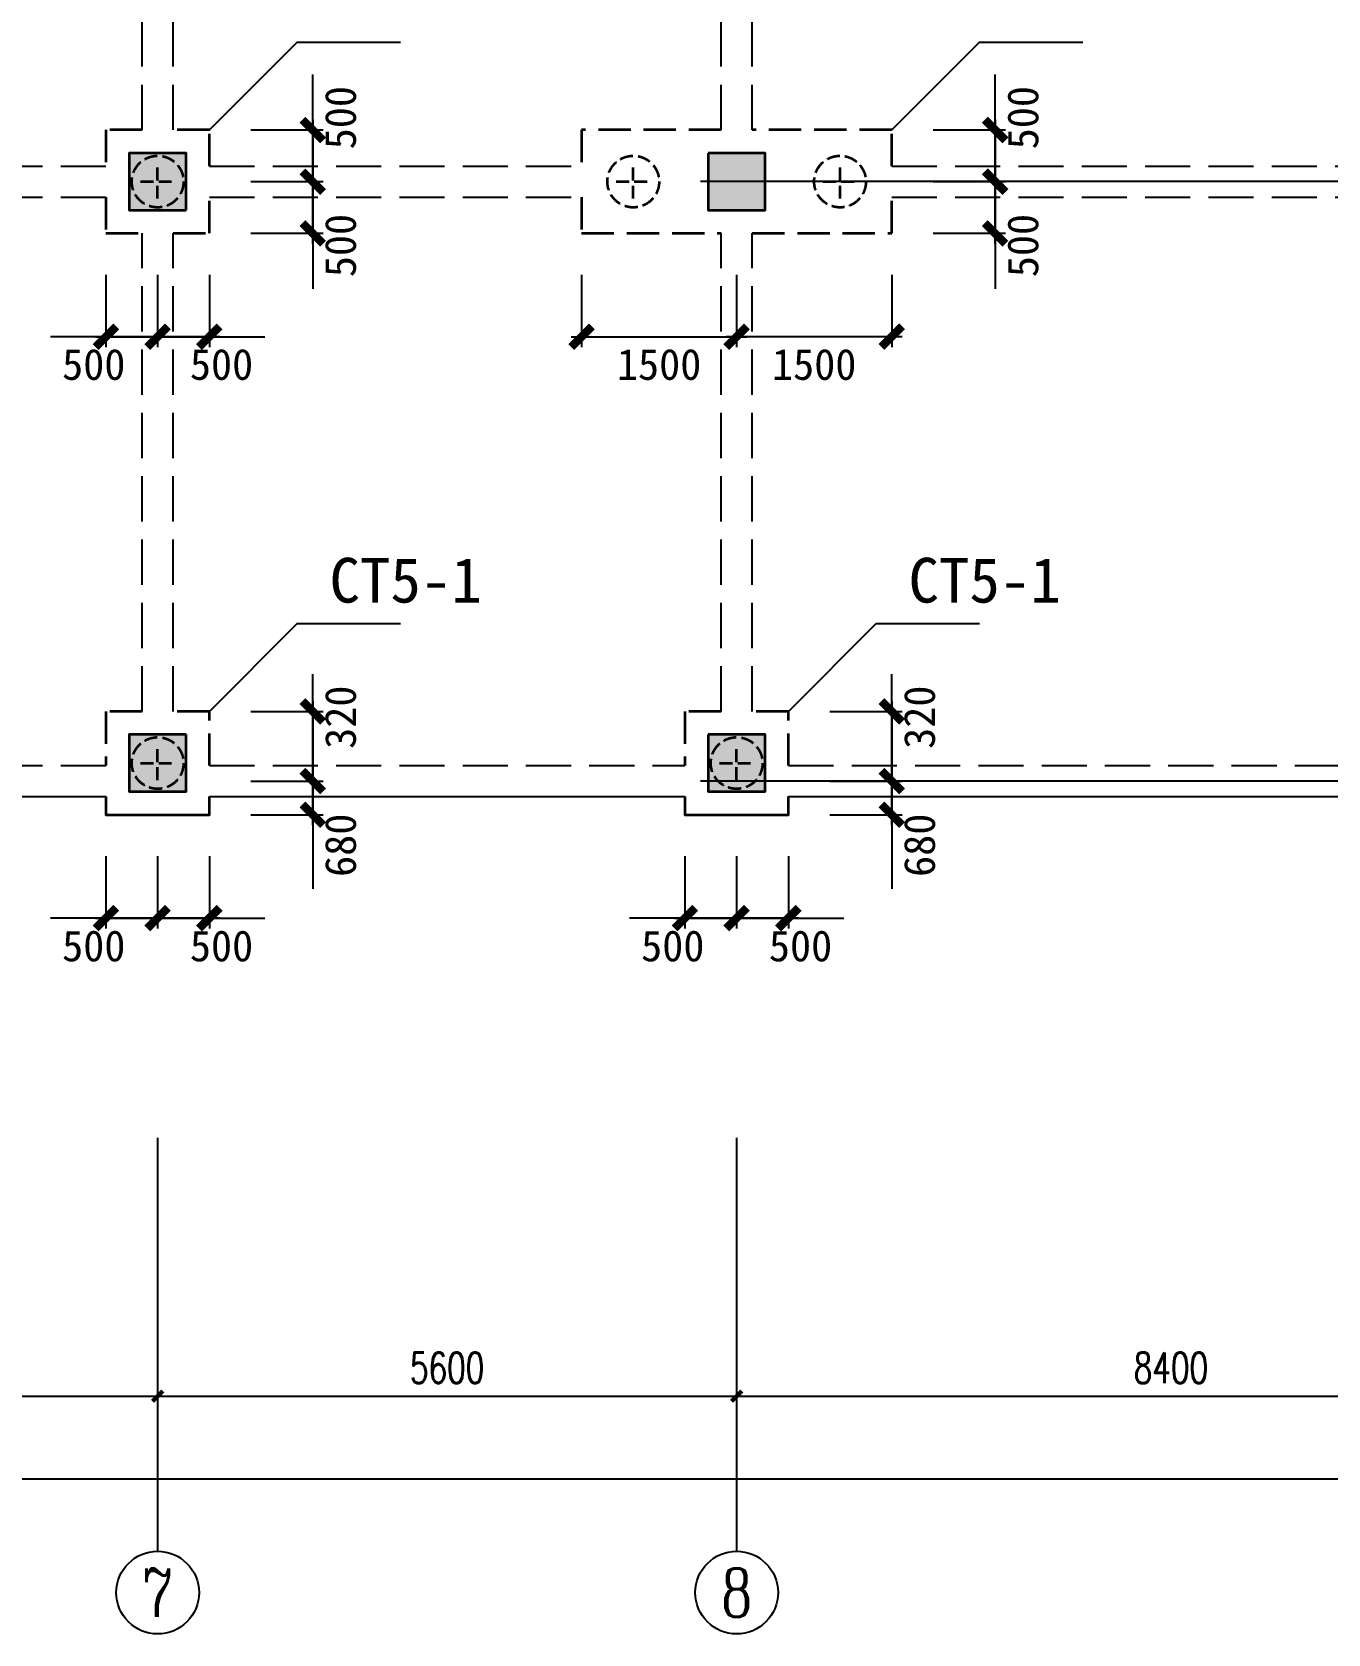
# Model space of a CAD drawing. Header units: millimetres. Extents: x -8252 to 341964, y -299084 to 206355.
# Drawn here: x 184218 to 196752, y -6934 to 8563 of the extents above; entities that cross this region are included whole.
import ezdxf
from ezdxf.enums import TextEntityAlignment as Align

# ---------------------------------------------------------------- set-up
doc = ezdxf.new("R2010")
doc.units = ezdxf.units.MM
doc.header["$LTSCALE"] = 500
doc.header["$PDMODE"] = 2
doc.header["$PDSIZE"] = 200
doc.linetypes.add('DASH', pattern=[0.35, 0.25, -0.1])
doc.linetypes.add('DASHDOT', pattern=[25.4, 12.7, -6.35, 0, -6.35])
for name, color, linetype in [('AXIS', 3, 'Continuous'), ('AXIS_TEXT', 7, 'Continuous'), ('dim____', 70, 'Continuous'), ('DOTE', 20, 'DASHDOT'), ('txt', 7, 'Continuous')]:
    doc.layers.add(name, color=color, linetype=linetype)
for name, color, linetype, lineweight in [('kz', 50, 'Continuous', 25), ('s117', 4, 'Continuous', 25), ('s121', 2, 'Continuous', 35), ('zkz', 200, 'Continuous', 35)]:
    doc.layers.add(name, color=color, linetype=linetype, lineweight=lineweight)
doc.styles.add('_TCH_AXIS', font='COMPLEX', dxfattribs={"bigfont": 'GBCBIG'})
doc.styles.add('_TCH_DIM_T3', font='SIMPLEX', dxfattribs={"width": 0.705882, "bigfont": 'GBCBIG'})
doc.styles.add('COMPLEX', font='COMPLEX')
doc.styles.add('宋体', font='')
doc.styles.get('宋体').set_extended_font_data('宋体')
doc.dimstyles.new('_TCH_ARCH&&100', dxfattribs={"dimtxt": 297.5, "dimasz": 100, "dimexe": 250, "dimexo": 300, "dimgap": 126.25, "dimtad": 1, "dimdec": 0, "dimzin": 0, "dimdsep": 46, "dimtxsty": '_TCH_DIM_T3', "dimblk": 'ARCHTICK', "dimcen": 0.09, "dimclrt": 7, "dimazin": 2, "dimtfac": 1, "dimtdec": 0, "dimtix": 1, "dimtmove": 2, "dimatfit": 3, "dimfxl": 100, "dimtolj": 1, "dimtzin": 0, "dimarcsym": 0})
doc.dimstyles.new('ISO-25', dxfattribs={"dimtxt": 2.5, "dimasz": 2.5, "dimexe": 1.25, "dimexo": 0.625, "dimtad": 1, "dimtxsty": 'Standard', "dimcen": 2.5, "dimadec": 0, "dimazin": 0, "dimtfac": 1, "dimtmove": 0, "dimatfit": 3, "dimfxl": 1, "dimarcsym": 0})

# ---------------------------------------------------------------- blocks, each defined once
blk = doc.blocks.new('_ArchTick')
at = {"color": 0, "linetype": 'ByBlock', "const_width": 0.4}
blk.add_lwpolyline([(-0.5, -0.5), (0.5, 0.5)], dxfattribs=at)
blk = doc.blocks.new('*D24')
at = {"layer": 'Defpoints', "color": 0, "transparency": 16777216}
for p in [(190533, 991), (191033, 991), (191033, -9)]:
    blk.add_point(p, dxfattribs=at)
at = {"layer": 'dim____', "color": 0, "lineweight": -2, "transparency": 16777216}
for p, q in [((190533, 591), (190533, -109)), ((191033, 591), (191033, -109)), ((190433, -9), (191033, -9)), ((191033, -9), (192070, -9))]:
    blk.add_line(p, q, dxfattribs=at)
at = {"layer": 'dim____', "color": 0, "lineweight": -2, "transparency": 16777216, "xscale": 200, "yscale": 200, "zscale": 200, "rotation": 180}
blk.add_blockref('_ArchTick', (190533, -9), dxfattribs=at)
at = {"layer": 'dim____', "color": 0, "lineweight": -2, "transparency": 16777216, "xscale": 200, "yscale": 200, "zscale": 200}
blk.add_blockref('_ArchTick', (191033, -9), dxfattribs=at)
at = {"layer": 'dim____', "color": 7, "transparency": 16777216, "insert": (191651, -279), "char_height": 300, "attachment_point": 5, "style": '宋体'}
blk.add_mtext('500', dxfattribs=at)
blk = doc.blocks.new('*D25')
at = {"layer": 'Defpoints', "color": 0, "transparency": 16777216}
for p in [(191033, 991), (191533, 991), (191033, -9)]:
    blk.add_point(p, dxfattribs=at)
at = {"layer": 'dim____', "color": 0, "lineweight": -2, "transparency": 16777216}
for p, q in [((191033, 591), (191033, -109)), ((191533, 591), (191533, -109)), ((191033, -9), (189996, -9)), ((191633, -9), (191033, -9))]:
    blk.add_line(p, q, dxfattribs=at)
at = {"layer": 'dim____', "color": 0, "lineweight": -2, "transparency": 16777216, "xscale": 200, "yscale": 200, "zscale": 200, "rotation": 180}
blk.add_blockref('_ArchTick', (191033, -9), dxfattribs=at)
at = {"layer": 'dim____', "color": 0, "lineweight": -2, "transparency": 16777216, "xscale": 200, "yscale": 200, "zscale": 200}
blk.add_blockref('_ArchTick', (191533, -9), dxfattribs=at)
at = {"layer": 'dim____', "color": 7, "transparency": 16777216, "insert": (190415, -279), "char_height": 300, "attachment_point": 5, "style": '宋体'}
blk.add_mtext('500', dxfattribs=at)
blk = doc.blocks.new('*D26')
at = {"layer": 'Defpoints', "color": 0, "transparency": 16777216}
for p in [(191533, 1316), (192533, 1316), (191533, 991)]:
    blk.add_point(p, dxfattribs=at)
at = {"layer": 'dim____', "color": 0, "lineweight": -2, "transparency": 16777216}
for p, q in [((192533, 1316), (192533, 2353)), ((191933, 1316), (192633, 1316)), ((192533, 891), (192533, 1316)), ((191933, 991), (192633, 991))]:
    blk.add_line(p, q, dxfattribs=at)
at = {"layer": 'dim____', "color": 0, "lineweight": -2, "transparency": 16777216, "xscale": 200, "yscale": 200, "zscale": 200}
for p, rotation in [((192533, 1316), 90), ((192533, 991), 270)]:
    blk.add_blockref('_ArchTick', p, dxfattribs=dict(at, rotation=rotation))
at = {"layer": 'dim____', "color": 7, "transparency": 16777216, "insert": (192803, 1935), "char_height": 300, "attachment_point": 5, "rotation": 90, "style": '宋体'}
blk.add_mtext('320', dxfattribs=at)
blk = doc.blocks.new('*D27')
at = {"layer": 'Defpoints', "color": 0, "transparency": 16777216}
for p in [(191533, 1991), (191533, 1316), (192533, 1316)]:
    blk.add_point(p, dxfattribs=at)
at = {"layer": 'dim____', "color": 0, "lineweight": -2, "transparency": 16777216}
for p, q in [((192533, 2091), (192533, 1316)), ((191933, 1991), (192633, 1991)), ((191933, 1316), (192633, 1316)), ((192533, 1316), (192533, 275))]:
    blk.add_line(p, q, dxfattribs=at)
at = {"layer": 'dim____', "color": 0, "lineweight": -2, "transparency": 16777216, "xscale": 200, "yscale": 200, "zscale": 200}
for p, rotation in [((192533, 1991), 90), ((192533, 1316), 270)]:
    blk.add_blockref('_ArchTick', p, dxfattribs=dict(at, rotation=rotation))
at = {"layer": 'dim____', "color": 7, "transparency": 16777216, "insert": (192803, 696), "char_height": 300, "attachment_point": 5, "rotation": 90, "style": '宋体'}
blk.add_mtext('680', dxfattribs=at)
blk = doc.blocks.new('*D222')
at = {"layer": 'Defpoints', "color": 0, "transparency": 16777216}
for p in [(189533, 6616), (191033, 6616), (191033, 5616)]:
    blk.add_point(p, dxfattribs=at)
at = {"layer": 'dim____', "color": 0, "lineweight": -2, "transparency": 16777216}
for p, q in [((189533, 6216), (189533, 5516)), ((191033, 6216), (191033, 5516)), ((189433, 5616), (191133, 5616))]:
    blk.add_line(p, q, dxfattribs=at)
at = {"layer": 'dim____', "color": 0, "lineweight": -2, "transparency": 16777216, "xscale": 200, "yscale": 200, "zscale": 200, "rotation": 180}
blk.add_blockref('_ArchTick', (189533, 5616), dxfattribs=at)
at = {"layer": 'dim____', "color": 0, "lineweight": -2, "transparency": 16777216, "xscale": 200, "yscale": 200, "zscale": 200}
blk.add_blockref('_ArchTick', (191033, 5616), dxfattribs=at)
at = {"layer": 'dim____', "color": 7, "transparency": 16777216, "insert": (190283, 5346), "char_height": 300, "attachment_point": 5, "style": '宋体'}
blk.add_mtext('1500', dxfattribs=at)
blk = doc.blocks.new('*D223')
at = {"layer": 'Defpoints', "color": 0, "transparency": 16777216}
for p in [(191033, 6616), (192533, 6616), (191033, 5616)]:
    blk.add_point(p, dxfattribs=at)
at = {"layer": 'dim____', "color": 0, "lineweight": -2, "transparency": 16777216}
for p, q in [((191033, 6216), (191033, 5516)), ((192533, 6216), (192533, 5516)), ((192633, 5616), (190933, 5616))]:
    blk.add_line(p, q, dxfattribs=at)
at = {"layer": 'dim____', "color": 0, "lineweight": -2, "transparency": 16777216, "xscale": 200, "yscale": 200, "zscale": 200, "rotation": 180}
blk.add_blockref('_ArchTick', (191033, 5616), dxfattribs=at)
at = {"layer": 'dim____', "color": 0, "lineweight": -2, "transparency": 16777216, "xscale": 200, "yscale": 200, "zscale": 200}
blk.add_blockref('_ArchTick', (192533, 5616), dxfattribs=at)
at = {"layer": 'dim____', "color": 7, "transparency": 16777216, "insert": (191783, 5346), "char_height": 300, "attachment_point": 5, "style": '宋体'}
blk.add_mtext('1500', dxfattribs=at)
blk = doc.blocks.new('*D224')
at = {"layer": 'Defpoints', "color": 0, "transparency": 16777216}
for p in [(192533, 7116), (193533, 7116), (192533, 6616)]:
    blk.add_point(p, dxfattribs=at)
at = {"layer": 'dim____', "color": 0, "lineweight": -2, "transparency": 16777216}
for p, q in [((193533, 7116), (193533, 8153)), ((192933, 7116), (193633, 7116)), ((193533, 6516), (193533, 7116)), ((192933, 6616), (193633, 6616))]:
    blk.add_line(p, q, dxfattribs=at)
at = {"layer": 'dim____', "color": 0, "lineweight": -2, "transparency": 16777216, "xscale": 200, "yscale": 200, "zscale": 200}
for p, rotation in [((193533, 7116), 90), ((193533, 6616), 270)]:
    blk.add_blockref('_ArchTick', p, dxfattribs=dict(at, rotation=rotation))
at = {"layer": 'dim____', "color": 7, "transparency": 16777216, "insert": (193803, 7735), "char_height": 300, "attachment_point": 5, "rotation": 90, "style": '宋体'}
blk.add_mtext('500', dxfattribs=at)
blk = doc.blocks.new('*D225')
at = {"layer": 'Defpoints', "color": 0, "transparency": 16777216}
for p in [(192533, 7616), (192533, 7116), (193533, 7116)]:
    blk.add_point(p, dxfattribs=at)
at = {"layer": 'dim____', "color": 0, "lineweight": -2, "transparency": 16777216}
for p, q in [((192933, 7616), (193633, 7616)), ((193533, 7716), (193533, 7116)), ((192933, 7116), (193633, 7116)), ((193533, 7116), (193533, 6080))]:
    blk.add_line(p, q, dxfattribs=at)
at = {"layer": 'dim____', "color": 0, "lineweight": -2, "transparency": 16777216, "xscale": 200, "yscale": 200, "zscale": 200}
for p, rotation in [((193533, 7616), 90), ((193533, 7116), 270)]:
    blk.add_blockref('_ArchTick', p, dxfattribs=dict(at, rotation=rotation))
at = {"layer": 'dim____', "color": 7, "transparency": 16777216, "insert": (193803, 6498), "char_height": 300, "attachment_point": 5, "rotation": 90, "style": '宋体'}
blk.add_mtext('500', dxfattribs=at)
blk = doc.blocks.new('*D226')
at = {"layer": 'Defpoints', "color": 0, "transparency": 16777216}
for p in [(185933, 7116), (186933, 7116), (185933, 6616)]:
    blk.add_point(p, dxfattribs=at)
at = {"layer": 'dim____', "color": 0, "lineweight": -2, "transparency": 16777216}
for p, q in [((186933, 7116), (186933, 8153)), ((186333, 7116), (187033, 7116)), ((186933, 6516), (186933, 7116)), ((186333, 6616), (187033, 6616))]:
    blk.add_line(p, q, dxfattribs=at)
at = {"layer": 'dim____', "color": 0, "lineweight": -2, "transparency": 16777216, "xscale": 200, "yscale": 200, "zscale": 200}
for p, rotation in [((186933, 7116), 90), ((186933, 6616), 270)]:
    blk.add_blockref('_ArchTick', p, dxfattribs=dict(at, rotation=rotation))
at = {"layer": 'dim____', "color": 7, "transparency": 16777216, "insert": (187203, 7735), "char_height": 300, "attachment_point": 5, "rotation": 90, "style": '宋体'}
blk.add_mtext('500', dxfattribs=at)
blk = doc.blocks.new('*D227')
at = {"layer": 'Defpoints', "color": 0, "transparency": 16777216}
for p in [(185933, 7616), (185933, 7116), (186933, 7116)]:
    blk.add_point(p, dxfattribs=at)
at = {"layer": 'dim____', "color": 0, "lineweight": -2, "transparency": 16777216}
for p, q in [((186333, 7616), (187033, 7616)), ((186933, 7716), (186933, 7116)), ((186333, 7116), (187033, 7116)), ((186933, 7116), (186933, 6080))]:
    blk.add_line(p, q, dxfattribs=at)
at = {"layer": 'dim____', "color": 0, "lineweight": -2, "transparency": 16777216, "xscale": 200, "yscale": 200, "zscale": 200}
for p, rotation in [((186933, 7616), 90), ((186933, 7116), 270)]:
    blk.add_blockref('_ArchTick', p, dxfattribs=dict(at, rotation=rotation))
at = {"layer": 'dim____', "color": 7, "transparency": 16777216, "insert": (187203, 6498), "char_height": 300, "attachment_point": 5, "rotation": 90, "style": '宋体'}
blk.add_mtext('500', dxfattribs=at)
blk = doc.blocks.new('*D228')
at = {"layer": 'Defpoints', "color": 0, "transparency": 16777216}
for p in [(184933, 6616), (185433, 6616), (185433, 5616)]:
    blk.add_point(p, dxfattribs=at)
at = {"layer": 'dim____', "color": 0, "lineweight": -2, "transparency": 16777216}
for p, q in [((184933, 6216), (184933, 5516)), ((185433, 6216), (185433, 5516)), ((184833, 5616), (185433, 5616)), ((185433, 5616), (186470, 5616))]:
    blk.add_line(p, q, dxfattribs=at)
at = {"layer": 'dim____', "color": 0, "lineweight": -2, "transparency": 16777216, "xscale": 200, "yscale": 200, "zscale": 200, "rotation": 180}
blk.add_blockref('_ArchTick', (184933, 5616), dxfattribs=at)
at = {"layer": 'dim____', "color": 0, "lineweight": -2, "transparency": 16777216, "xscale": 200, "yscale": 200, "zscale": 200}
blk.add_blockref('_ArchTick', (185433, 5616), dxfattribs=at)
at = {"layer": 'dim____', "color": 7, "transparency": 16777216, "insert": (186051, 5346), "char_height": 300, "attachment_point": 5, "style": '宋体'}
blk.add_mtext('500', dxfattribs=at)
blk = doc.blocks.new('*D229')
at = {"layer": 'Defpoints', "color": 0, "transparency": 16777216}
for p in [(185433, 6616), (185933, 6616), (185433, 5616)]:
    blk.add_point(p, dxfattribs=at)
at = {"layer": 'dim____', "color": 0, "lineweight": -2, "transparency": 16777216}
for p, q in [((185433, 6216), (185433, 5516)), ((185933, 6216), (185933, 5516)), ((185433, 5616), (184396, 5616)), ((186033, 5616), (185433, 5616))]:
    blk.add_line(p, q, dxfattribs=at)
at = {"layer": 'dim____', "color": 0, "lineweight": -2, "transparency": 16777216, "xscale": 200, "yscale": 200, "zscale": 200, "rotation": 180}
blk.add_blockref('_ArchTick', (185433, 5616), dxfattribs=at)
at = {"layer": 'dim____', "color": 0, "lineweight": -2, "transparency": 16777216, "xscale": 200, "yscale": 200, "zscale": 200}
blk.add_blockref('_ArchTick', (185933, 5616), dxfattribs=at)
at = {"layer": 'dim____', "color": 7, "transparency": 16777216, "insert": (184815, 5346), "char_height": 300, "attachment_point": 5, "style": '宋体'}
blk.add_mtext('500', dxfattribs=at)
blk = doc.blocks.new('*D230')
at = {"layer": 'Defpoints', "color": 0, "transparency": 16777216}
for p in [(184933, 991), (185433, 991), (185433, -9)]:
    blk.add_point(p, dxfattribs=at)
at = {"layer": 'dim____', "color": 0, "lineweight": -2, "transparency": 16777216}
for p, q in [((184933, 591), (184933, -109)), ((185433, 591), (185433, -109)), ((184833, -9), (185433, -9)), ((185433, -9), (186470, -9))]:
    blk.add_line(p, q, dxfattribs=at)
at = {"layer": 'dim____', "color": 0, "lineweight": -2, "transparency": 16777216, "xscale": 200, "yscale": 200, "zscale": 200, "rotation": 180}
blk.add_blockref('_ArchTick', (184933, -9), dxfattribs=at)
at = {"layer": 'dim____', "color": 0, "lineweight": -2, "transparency": 16777216, "xscale": 200, "yscale": 200, "zscale": 200}
blk.add_blockref('_ArchTick', (185433, -9), dxfattribs=at)
at = {"layer": 'dim____', "color": 7, "transparency": 16777216, "insert": (186051, -279), "char_height": 300, "attachment_point": 5, "style": '宋体'}
blk.add_mtext('500', dxfattribs=at)
blk = doc.blocks.new('*D231')
at = {"layer": 'Defpoints', "color": 0, "transparency": 16777216}
for p in [(185433, 991), (185933, 991), (185433, -9)]:
    blk.add_point(p, dxfattribs=at)
at = {"layer": 'dim____', "color": 0, "lineweight": -2, "transparency": 16777216}
for p, q in [((185433, 591), (185433, -109)), ((185933, 591), (185933, -109)), ((185433, -9), (184396, -9)), ((186033, -9), (185433, -9))]:
    blk.add_line(p, q, dxfattribs=at)
at = {"layer": 'dim____', "color": 0, "lineweight": -2, "transparency": 16777216, "xscale": 200, "yscale": 200, "zscale": 200, "rotation": 180}
blk.add_blockref('_ArchTick', (185433, -9), dxfattribs=at)
at = {"layer": 'dim____', "color": 0, "lineweight": -2, "transparency": 16777216, "xscale": 200, "yscale": 200, "zscale": 200}
blk.add_blockref('_ArchTick', (185933, -9), dxfattribs=at)
at = {"layer": 'dim____', "color": 7, "transparency": 16777216, "insert": (184815, -279), "char_height": 300, "attachment_point": 5, "style": '宋体'}
blk.add_mtext('500', dxfattribs=at)
blk = doc.blocks.new('*D232')
at = {"layer": 'Defpoints', "color": 0, "transparency": 16777216}
for p in [(185933, 1316), (186933, 1316), (185933, 991)]:
    blk.add_point(p, dxfattribs=at)
at = {"layer": 'dim____', "color": 0, "lineweight": -2, "transparency": 16777216}
for p, q in [((186933, 1316), (186933, 2353)), ((186333, 1316), (187033, 1316)), ((186933, 891), (186933, 1316)), ((186333, 991), (187033, 991))]:
    blk.add_line(p, q, dxfattribs=at)
at = {"layer": 'dim____', "color": 0, "lineweight": -2, "transparency": 16777216, "xscale": 200, "yscale": 200, "zscale": 200}
for p, rotation in [((186933, 1316), 90), ((186933, 991), 270)]:
    blk.add_blockref('_ArchTick', p, dxfattribs=dict(at, rotation=rotation))
at = {"layer": 'dim____', "color": 7, "transparency": 16777216, "insert": (187203, 1935), "char_height": 300, "attachment_point": 5, "rotation": 90, "style": '宋体'}
blk.add_mtext('320', dxfattribs=at)
blk = doc.blocks.new('*D233')
at = {"layer": 'Defpoints', "color": 0, "transparency": 16777216}
for p in [(185933, 1991), (185933, 1316), (186933, 1316)]:
    blk.add_point(p, dxfattribs=at)
at = {"layer": 'dim____', "color": 0, "lineweight": -2, "transparency": 16777216}
for p, q in [((186933, 2091), (186933, 1316)), ((186333, 1991), (187033, 1991)), ((186333, 1316), (187033, 1316)), ((186933, 1316), (186933, 275))]:
    blk.add_line(p, q, dxfattribs=at)
at = {"layer": 'dim____', "color": 0, "lineweight": -2, "transparency": 16777216, "xscale": 200, "yscale": 200, "zscale": 200}
for p, rotation in [((186933, 1991), 90), ((186933, 1316), 270)]:
    blk.add_blockref('_ArchTick', p, dxfattribs=dict(at, rotation=rotation))
at = {"layer": 'dim____', "color": 7, "transparency": 16777216, "insert": (187203, 696), "char_height": 300, "attachment_point": 5, "rotation": 90, "style": '宋体'}
blk.add_mtext('680', dxfattribs=at)
blk = doc.blocks.new('_AXISO')
blk.add_circle((0, 0), 0.5)
at = {"layer": 'AXIS_TEXT', "style": 'COMPLEX', "width": 1.041667}
blk.add_attdef('A', text='', height=0.56, dxfattribs=at).set_placement((-0.25, -0.28), (0.25, -0.28), align=Align.FIT)
blk = doc.blocks.new('*D867')
at = {"layer": 'AXIS', "color": 0, "lineweight": -2, "transparency": 16777216}
for p, q in [((146933, -2434), (146933, -5684)), ((219433, -2434), (219433, -5684)), ((146933, -5434), (219433, -5434))]:
    blk.add_line(p, q, dxfattribs=at)
at = {"layer": 'Defpoints', "color": 0, "transparency": 16777216}
for p in [(146933, -2134), (219433, -2134), (219433, -5434)]:
    blk.add_point(p, dxfattribs=at)
at = {"layer": 'AXIS', "color": 0, "lineweight": -2, "transparency": 16777216, "xscale": 100, "yscale": 100, "zscale": 100, "rotation": 180}
blk.add_blockref('_ArchTick', (146933, -5434), dxfattribs=at)
at = {"layer": 'AXIS', "color": 0, "lineweight": -2, "transparency": 16777216, "xscale": 100, "yscale": 100, "zscale": 100}
blk.add_blockref('_ArchTick', (219433, -5434), dxfattribs=at)
at = {"layer": 'AXIS', "color": 7, "transparency": 16777216, "insert": (183183, -5159), "char_height": 297.5, "attachment_point": 5, "style": '_TCH_DIM_T3'}
blk.add_mtext('\\A1;72500', dxfattribs=at)
blk = doc.blocks.new('*D873')
at = {"layer": 'AXIS', "color": 0, "lineweight": -2, "transparency": 16777216}
for p, q in [((180933, -2434), (180933, -4884)), ((185433, -2434), (185433, -4884)), ((180933, -4634), (185433, -4634))]:
    blk.add_line(p, q, dxfattribs=at)
at = {"layer": 'Defpoints', "color": 0, "transparency": 16777216}
for p in [(180933, -2134), (185433, -2134), (185433, -4634)]:
    blk.add_point(p, dxfattribs=at)
at = {"layer": 'AXIS', "color": 0, "lineweight": -2, "transparency": 16777216, "xscale": 100, "yscale": 100, "zscale": 100, "rotation": 180}
blk.add_blockref('_ArchTick', (180933, -4634), dxfattribs=at)
at = {"layer": 'AXIS', "color": 0, "lineweight": -2, "transparency": 16777216, "xscale": 100, "yscale": 100, "zscale": 100}
blk.add_blockref('_ArchTick', (185433, -4634), dxfattribs=at)
at = {"layer": 'AXIS', "color": 7, "transparency": 16777216, "insert": (183183, -4359), "char_height": 297.5, "attachment_point": 5, "style": '_TCH_DIM_T3'}
blk.add_mtext('\\A1;4500', dxfattribs=at)
blk = doc.blocks.new('*D874')
at = {"layer": 'AXIS', "color": 0, "lineweight": -2, "transparency": 16777216}
for p, q in [((185433, -2434), (185433, -4884)), ((191033, -2434), (191033, -4884)), ((185433, -4634), (191033, -4634))]:
    blk.add_line(p, q, dxfattribs=at)
at = {"layer": 'Defpoints', "color": 0, "transparency": 16777216}
for p in [(185433, -2134), (191033, -2134), (191033, -4634)]:
    blk.add_point(p, dxfattribs=at)
at = {"layer": 'AXIS', "color": 0, "lineweight": -2, "transparency": 16777216, "xscale": 100, "yscale": 100, "zscale": 100, "rotation": 180}
blk.add_blockref('_ArchTick', (185433, -4634), dxfattribs=at)
at = {"layer": 'AXIS', "color": 0, "lineweight": -2, "transparency": 16777216, "xscale": 100, "yscale": 100, "zscale": 100}
blk.add_blockref('_ArchTick', (191033, -4634), dxfattribs=at)
at = {"layer": 'AXIS', "color": 7, "transparency": 16777216, "insert": (188233, -4359), "char_height": 297.5, "attachment_point": 5, "style": '_TCH_DIM_T3'}
blk.add_mtext('\\A1;5600', dxfattribs=at)
blk = doc.blocks.new('*D875')
at = {"layer": 'AXIS', "color": 0, "lineweight": -2, "transparency": 16777216}
for p, q in [((191033, -2434), (191033, -4884)), ((199433, -2434), (199433, -4884)), ((191033, -4634), (199433, -4634))]:
    blk.add_line(p, q, dxfattribs=at)
at = {"layer": 'Defpoints', "color": 0, "transparency": 16777216}
for p in [(191033, -2134), (199433, -2134), (199433, -4634)]:
    blk.add_point(p, dxfattribs=at)
at = {"layer": 'AXIS', "color": 0, "lineweight": -2, "transparency": 16777216, "xscale": 100, "yscale": 100, "zscale": 100, "rotation": 180}
blk.add_blockref('_ArchTick', (191033, -4634), dxfattribs=at)
at = {"layer": 'AXIS', "color": 0, "lineweight": -2, "transparency": 16777216, "xscale": 100, "yscale": 100, "zscale": 100}
blk.add_blockref('_ArchTick', (199433, -4634), dxfattribs=at)
at = {"layer": 'AXIS', "color": 7, "transparency": 16777216, "insert": (195233, -4359), "char_height": 297.5, "attachment_point": 5, "style": '_TCH_DIM_T3'}
blk.add_mtext('\\A1;8400', dxfattribs=at)

msp = doc.modelspace()

# ---------------------------------------------------------------- hatches: boundary and pattern name
at = {"layer": 'kz'}
h = msp.add_hatch(color=52, dxfattribs=at)
h.dxf.hatch_style = 1
h.paths.add_polyline_path([(185708.088, 6841.423), (185708.088, 7391.423), (185158.088, 7391.423), (185158.088, 6841.423)])
h = msp.add_hatch(color=52, dxfattribs=at)
h.dxf.hatch_style = 1
h.paths.add_polyline_path([(190758.088, 7391.423), (190758.088, 6841.423), (191308.088, 6841.423), (191308.088, 7391.423)])
h = msp.add_hatch(color=52, dxfattribs=at)
h.dxf.hatch_style = 1
h.paths.add_polyline_path([(185708.088, 1766.423), (185158.088, 1766.423), (185158.088, 1216.423), (185708.088, 1216.423)])
h = msp.add_hatch(color=52, dxfattribs=at)
h.dxf.hatch_style = 1
h.paths.add_polyline_path([(190758.088, 1766.423), (190758.088, 1216.423), (191308.088, 1216.423), (191308.088, 1766.423)])

# ---------------------------------------------------------------- linework, layer by layer
at = {"layer": 'AXIS'}
for p, q in [((185433.088, -2133.577), (185433.088, -6133.577)), ((191033.088, -2133.577), (191033.088, -6133.577))]:
    msp.add_line(p, q, dxfattribs=at)
at = {"layer": 'DOTE', "ltscale": 5}
for p, q in [((191033.088, 59216.423), (191033.088, -2133.577)), ((222433.088, 7116.423), (143483.088, 7116.423)), ((222433.088, 1316.423), (143483.088, 1316.423))]:
    msp.add_line(p, q, dxfattribs=at)
at = {"layer": 'kz', "lineweight": 35}
for points in [[(185708.088, 6841.423), (185708.088, 7391.423), (185158.088, 7391.423), (185158.088, 6841.423)], [(190758.088, 7391.423), (190758.088, 6841.423), (191308.088, 6841.423), (191308.088, 7391.423)], [(185708.088, 1766.423), (185158.088, 1766.423), (185158.088, 1216.423), (185708.088, 1216.423)], [(190758.088, 1766.423), (190758.088, 1216.423), (191308.088, 1216.423), (191308.088, 1766.423)]]:
    msp.add_lwpolyline(points, close=True, dxfattribs=at)
at = {"layer": 's117', "linetype": 'DASH', "ltscale": 3.5}
for p, q in [((185283.088, 7616.423), (185283.088, 12090.073)), ((185583.088, 7616.423), (185583.088, 12090.073)), ((190883.088, 7616.423), (190883.088, 12090.073)), ((191183.088, 7616.423), (191183.088, 12090.073)), ((181433.088, 7266.423), (184933.088, 7266.423)), ((185933.088, 7266.423), (189533.088, 7266.423)), ((192533.088, 7266.423), (197933.088, 7266.423)), ((181433.088, 6966.423), (184933.088, 6966.423)), ((185933.088, 6966.423), (189533.088, 6966.423)), ((192533.088, 6966.423), (197933.088, 6966.423)), ((185283.088, 1991.423), (185283.088, 6616.423)), ((185583.088, 1991.423), (185583.088, 6616.423)), ((190883.088, 1991.423), (190883.088, 6616.423)), ((191183.088, 1991.423), (191183.088, 6616.423)), ((181433.088, 1466.423), (184933.088, 1466.423)), ((185933.088, 1466.423), (190533.088, 1466.423)), ((191533.088, 1466.423), (198933.088, 1466.423))]:
    msp.add_line(p, q, dxfattribs=at)
at = {"layer": 's117'}
for p, q in [((181433.088, 1166.423), (184933.088, 1166.423)), ((185933.088, 1166.423), (190533.088, 1166.423)), ((191533.088, 1166.423), (198933.088, 1166.423))]:
    msp.add_line(p, q, dxfattribs=at)
at = {"layer": 's121', "linetype": 'DASH', "ltscale": 2.5}
for points in [[(185283.088, 7616.423), (184933.088, 7616.423), (184933.088, 7266.423)], [(185933.088, 7266.423), (185933.088, 7616.423), (185583.088, 7616.423)], [(190883.088, 7616.423), (189533.088, 7616.423), (189533.088, 7266.423)], [(192533.088, 7266.423), (192533.088, 7616.423), (191183.088, 7616.423)], [(184933.088, 6966.423), (184933.088, 6616.423), (185283.088, 6616.423)], [(185583.088, 6616.423), (185933.088, 6616.423), (185933.088, 6966.423)], [(189533.088, 6966.423), (189533.088, 6616.423), (190883.088, 6616.423)], [(191183.088, 6616.423), (192533.088, 6616.423), (192533.088, 6966.423)], [(185283.088, 1991.423), (184933.088, 1991.423), (184933.088, 1466.423)], [(185933.088, 1466.423), (185933.088, 1991.423), (185583.088, 1991.423)], [(190883.088, 1991.423), (190533.088, 1991.423), (190533.088, 1466.423)], [(191533.088, 1466.423), (191533.088, 1991.423), (191183.088, 1991.423)]]:
    msp.add_lwpolyline(points, dxfattribs=at)
at = {"layer": 's121'}
for points in [[(184933.088, 1166.423), (184933.088, 991.423), (185933.088, 991.423), (185933.088, 1166.423)], [(190533.088, 1166.423), (190533.088, 991.423), (191533.088, 991.423), (191533.088, 1166.423)]]:
    msp.add_lwpolyline(points, dxfattribs=at)
at = {"layer": 'txt'}
for points in [[(185933.088, 7616.423), (186781.616, 8464.951), (187781.616, 8464.951)], [(192533.088, 7616.423), (193381.616, 8464.951), (194381.616, 8464.951)], [(185933.088, 1991.423), (186781.616, 2839.951), (187781.616, 2839.951)], [(191533.088, 1991.423), (192381.616, 2839.951), (193381.616, 2839.951)]]:
    msp.add_lwpolyline(points, dxfattribs=at)
at = {"layer": 'zkz', "linetype": 'DASH'}
for p, q in [((185433.088, 6951.423), (185433.088, 7281.423)), ((190033.088, 6951.423), (190033.088, 7281.423)), ((192033.088, 6951.423), (192033.088, 7281.423)), ((185268.088, 7116.423), (185598.088, 7116.423)), ((189868.088, 7116.423), (190198.088, 7116.423)), ((191868.088, 7116.423), (192198.088, 7116.423)), ((185433.088, 1326.423), (185433.088, 1656.423)), ((191033.088, 1326.423), (191033.088, 1656.423)), ((185268.088, 1491.423), (185598.088, 1491.423)), ((190868.088, 1491.423), (191198.088, 1491.423))]:
    msp.add_line(p, q, dxfattribs=at)
for centre in [(185433.088, 7116.423), (190033.088, 7116.423), (192033.088, 7116.423), (185433.088, 1491.423), (191033.088, 1491.423)]:
    msp.add_circle(centre, 250, dxfattribs=at)

# ---------------------------------------------------------------- block references
at = {"layer": 'AXIS'}
ref = msp.add_blockref('_AXISO', (185433.088, -6533.577), dxfattribs=dict(at, xscale=800, yscale=800, zscale=800))
ref.add_attrib('A', '7', dxfattribs={"layer": 'AXIS_TEXT', "height": 465.948, "style": '_TCH_AXIS'}).set_placement((185277.772, -6766.551), (185588.404, -6766.551), align=Align.FIT)
ref = msp.add_blockref('_AXISO', (191033.088, -6533.577), dxfattribs=dict(at, xscale=800, yscale=800, zscale=800))
ref.add_attrib('A', '8', dxfattribs={"layer": 'AXIS_TEXT', "height": 465.948, "style": '_TCH_AXIS'}).set_placement((190877.772, -6766.551), (191188.404, -6766.551), align=Align.FIT)

# ---------------------------------------------------------------- texts
at = {"layer": 'txt', "char_height": 433, "width": 1000, "attachment_point": 5}
for insert in [(187831.778, 3256.684), (193431.778, 3256.684)]:
    msp.add_mtext('CT5-1', dxfattribs=dict(at, insert=insert))

# ---------------------------------------------------------------- dimensions: what is measured, and where the dimension line sits
at = {"layer": 'AXIS'}
for p1, p2, distance, picture, middle in [((146933.088, -2133.577), (219433.088, -2133.577), -3300, '*D867', (183183.088, -5158.577)), ((180933.088, -2133.577), (185433.088, -2133.577), -2500, '*D873', (183183.088, -4358.577)), ((185433.088, -2133.577), (191033.088, -2133.577), -2500, '*D874', (188233.088, -4358.577)), ((191033.088, -2133.577), (199433.088, -2133.577), -2500, '*D875', (195233.088, -4358.577))]:
    dim = msp.add_aligned_dim(p1=p1, p2=p2, distance=distance, dimstyle='_TCH_ARCH&&100', dxfattribs=at)
    dim.commit()
    dim.dimension.update_dxf_attribs({"geometry": picture, "text_midpoint": middle})
at = {"layer": 'dim____'}
for p1, p2, distance, picture, middle in [((185933.088, 6616.423), (185933.088, 7116.423), -1000, '*D226', (187203.088, 7734.747)), ((192533.088, 6616.423), (192533.088, 7116.423), -1000, '*D224', (193803.088, 7734.747)), ((185933.088, 7616.423), (185933.088, 7116.423), 1000, '*D227', (187203.088, 6498.099)), ((192533.088, 7616.423), (192533.088, 7116.423), 1000, '*D225', (193803.088, 6498.099)), ((185933.088, 6616.423), (185433.088, 6616.423), 1000, '*D229', (184814.764, 5346.423)), ((184933.088, 6616.423), (185433.088, 6616.423), -1000, '*D228', (186051.412, 5346.423)), ((189533.088, 6616.423), (191033.088, 6616.423), -1000, '*D222', (190283.088, 5346.423)), ((192533.088, 6616.423), (191033.088, 6616.423), 1000, '*D223', (191783.088, 5346.423)), ((185933.088, 991.423), (185933.088, 1316.423), -1000, '*D232', (187203.088, 1934.747)), ((191533.088, 991.423), (191533.088, 1316.423), -1000, '*D26', (192803.088, 1934.747)), ((185933.088, 1991.423), (185933.088, 1316.423), 1000, '*D233', (187203.088, 695.585)), ((191533.088, 1991.423), (191533.088, 1316.423), 1000, '*D27', (192803.088, 695.585)), ((185933.088, 991.423), (185433.088, 991.423), 1000, '*D231', (184814.764, -278.577)), ((184933.088, 991.423), (185433.088, 991.423), -1000, '*D230', (186051.412, -278.577)), ((191533.088, 991.423), (191033.088, 991.423), 1000, '*D25', (190414.764, -278.577)), ((190533.088, 991.423), (191033.088, 991.423), -1000, '*D24', (191651.412, -278.577))]:
    dim = msp.add_aligned_dim(p1=p1, p2=p2, distance=distance, dimstyle='ISO-25', override={"dimtxt": 300, "dimasz": 200, "dimexe": 100, "dimexo": 400, "dimgap": 120, "dimtad": 2, "dimrnd": 10, "dimtxsty": '宋体', "dimblk1": 'ArchTick', "dimblk2": 'ArchTick', "dimsah": 1, "dimdle": 100, "dimclrt": 7}, dxfattribs=at)
    dim.commit()
    dim.dimension.update_dxf_attribs({"geometry": picture, "text_midpoint": middle})

doc.saveas('drawing.dxf')
